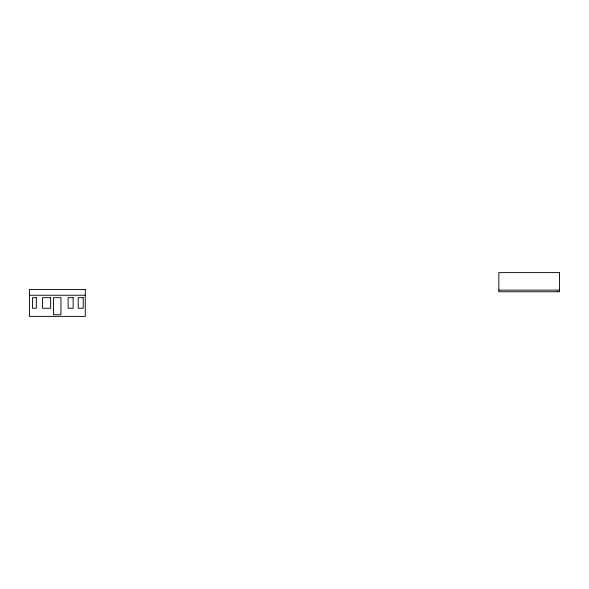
<?xml version="1.0" encoding="UTF-8"?>
<svg xmlns="http://www.w3.org/2000/svg" width="589" height="589" viewBox="0 0 589 589"><rect width="100%" height="100%" fill="white"/><g stroke="black" fill="none" stroke-linecap="round" stroke-linejoin="round"><path stroke-width="0.88" d="M498.839 290.119L559.55 290.119M29.45 295.244L85.28 295.244M53.511 314.762L60.947 314.762L60.947 297.681L53.547 297.681L53.547 314.762M557.385 291.128L557.385 291.746M559.55 272.611L498.839 272.611L498.839 291.746L559.55 291.746L559.55 272.611M85.28 289.545L29.45 289.545L29.45 316.389L85.28 316.389L85.28 289.545M36.327 297.681L32.476 297.681L32.476 308.253L36.327 308.253L36.327 297.681M50.654 297.681L42.518 297.681L42.518 308.253L50.654 308.253L50.654 297.681M73.139 297.681L68.11 297.681L68.11 308.253L73.139 308.253L73.139 297.681M83.226 297.681L78.204 297.681L78.204 308.253L83.226 308.253L83.226 297.681"/></g></svg>
